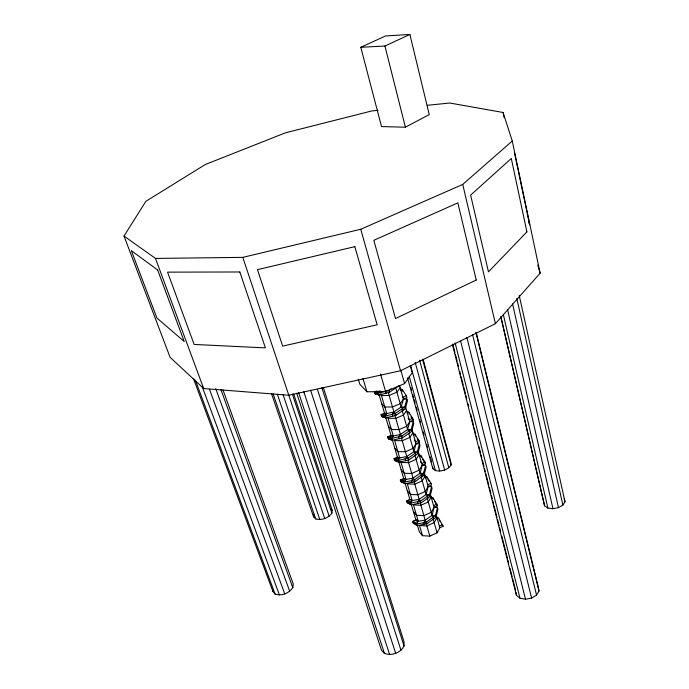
<?xml version="1.0" encoding="UTF-8"?>
<svg xmlns="http://www.w3.org/2000/svg" width="689" height="689" viewBox="0 0 689 689"><rect width="100%" height="100%" fill="white"/><g stroke="black" fill="none" stroke-linecap="round" stroke-linejoin="round"><path stroke-width="1.03" d="M271.552 393.686L313.573 516.845L315.717 518.938C321.608 520.574 328.395 518.162 331.883 513.133L332.167 510.17L293.669 394.005M313.573 516.845L313.814 514.864M193.394 378.416L272.93 591.472L275.1 594.073C281.568 596.355 289.087 593.22 292.799 587.622L293.29 584.057L223.021 390.017M272.93 591.472L273.223 589.689M413.391 511.514L416.5 515.277L423.907 515.639L431.219 512.34L434.061 507.362L437.463 507.509L435.482 515.51L435.973 517.232L427.171 523.614L417.215 525.595L413.081 523.209L412.582 521.521L415.889 520.023L418.249 521.246L425.216 520.135L432.072 515.346L435.482 515.51L426.68 521.892L423.692 522.779L416.716 523.881L412.582 521.521M435.973 517.232L437.946 509.231L437.463 507.509M434.053 518.808L432.072 515.346L434.061 507.362L430.306 494.108M430.065 496.416L429.566 494.659L426.129 494.53L419.196 499.344L412.194 500.55L409.852 499.482L406.51 500.972L407.018 502.703L411.135 504.899L421.168 502.806L428.119 497.983L430.065 496.416L432.081 488.423L431.59 486.675L428.17 486.555L425.259 491.455L417.87 494.754L410.411 494.469L407.311 490.801M431.59 486.675L429.566 494.659L420.66 501.058L410.627 503.151L406.51 500.972M428.119 497.983L427.619 496.226L426.129 494.53L428.17 486.555L424.062 472.051M401.11 469.683L404.202 473.248L411.712 473.464L419.179 470.165L422.159 465.342L425.604 465.428L423.528 473.395L424.036 475.186L415.045 481.594L404.943 483.79L400.843 481.783L400.326 480.026L403.702 478.528L406.019 479.449L413.064 478.14L420.075 473.3L423.528 473.395L414.528 479.802L411.479 480.707L404.417 482.016L400.326 480.026M422.064 476.736L421.556 474.945L420.075 473.3L422.159 465.342L417.965 450.554M394.788 448.151L397.872 451.605L405.433 451.743L412.987 448.453L416.027 443.707L419.498 443.75L417.379 451.708L417.896 453.534L408.792 459.951L398.612 462.267L394.547 460.459L394.013 458.667L397.432 457.169L399.723 457.935L406.811 456.514L413.9 451.648L417.379 451.708L408.267 458.133L398.087 460.45L394.013 458.667M417.896 453.534L420.006 445.576L419.498 443.75M415.889 455.067L415.372 453.241L413.9 451.648L416.027 443.707L411.755 428.618M411.626 431.443L411.092 429.583L407.595 429.557L400.43 434.458L393.298 435.982L391.042 435.388L387.58 436.878L388.122 438.712L392.17 440.305L402.419 437.877L411.626 431.443L413.788 423.511L413.262 421.651L409.774 421.634L406.665 426.302L399.026 429.583L391.404 429.523L388.338 426.181M413.262 421.651L411.092 429.583L401.876 436.016L391.619 438.462L387.58 436.878M409.593 432.968L409.059 431.099L407.595 429.557L409.774 421.634L405.528 406.665M406.906 399.095L404.693 407.01L401.162 407.018L393.919 411.944L386.744 413.589L384.514 413.167L381.017 414.657L381.568 416.526L385.582 417.904L395.908 415.355L405.227 408.904L407.44 400.989L406.906 399.095L403.392 399.12L400.214 403.694L392.48 406.975L384.815 407.001L381.758 403.771M403.168 410.411L402.626 408.508L401.162 407.018L403.392 399.12L399.611 385.762M417.431 525.285L419.351 531.83L422.478 535.697L429.833 536.12L437.059 532.821L439.849 527.774L443.122 526.275L438.686 518.266L436.878 517.163M436.972 517.62L434.148 522.624L426.887 525.931L419.506 525.535L422.478 535.697M420.187 502.755L425.216 520.135L423.692 522.779L424.191 524.501M431.133 497.01L428.248 501.954L420.91 505.252L413.478 504.925L418.249 521.246L416.716 523.881L417.215 525.595M414.072 481.62L419.196 499.344L417.646 501.954L418.154 503.702M423.899 474.575L425.182 475.996L422.236 480.862L414.804 484.16L407.328 483.911L412.194 500.55L410.627 503.151L411.135 504.899M452.329 344.224L516.449 595.33L519.971 598.207L525.526 599.232L531.607 598.095L536.542 595.107L538.979 591.102L538.298 587.174L476.228 332.546M407.836 460.063L413.064 478.14L411.479 480.707L411.996 482.498M399.818 461.079L401.05 462.483L406.019 479.449L404.417 482.016L404.943 483.79M419.11 454.576L416.096 459.365L408.586 462.655L401.05 462.483M427.335 105.305L449.796 103.014L503.065 112.479L512.271 141.004L540.124 273.197L495.408 323.692L400.533 370.768L288.803 395.228L203.686 388.536L170.105 357.324L124.011 236.051L145.87 201.309L205.296 164.525L285.47 132.805L371.716 110.972L378.132 110.318M500.748 316.518L544.586 505.838L547.884 508.06L552.974 508.723L558.469 507.638L562.879 505.089L564.989 501.799L519.222 295.486M401.48 438.075L406.811 456.514L405.192 459.046L405.718 460.863M412.918 432.726L409.843 437.429L402.247 440.719L394.651 440.624L399.723 457.935L398.087 460.45L398.612 462.267M394.728 414.744L400.43 434.458L398.776 436.938L399.31 438.798M386.899 417.009L388.131 418.318L393.298 435.982L391.619 438.462L392.17 440.305M406.596 410.429L403.453 415.054L395.77 418.335L388.131 418.318M388.363 392.747L393.919 411.944L392.222 414.382L385.03 416.018L381.017 414.657M380.896 393.626L386.744 413.589L385.03 416.018L385.582 417.904M296.701 393.238L381.473 650.14L384.41 653.336C391.593 656.186 400.559 652.957 404.03 645.998L404.012 641.717L323.33 387.476M358.297 379.131L359.83 384.229L366.936 391.783L385.607 391.593L404.581 383.609L412.237 372.783L410.248 365.558M400.154 387.692L396.933 392.213L389.164 395.495L381.465 395.564L380.25 394.297M380.052 390.732L378.304 393.118L378.872 395.047L389.276 392.36L398.698 385.909M407.509 377.813L432.856 468.701L435.414 470.57C441.081 471.819 447.936 470.113 451.097 464.946L450.899 462.241L423.158 359.425M124.011 236.051L155.481 258.418L242.795 257.367L360.752 229.265L462.741 184.411L512.271 141.004M378.872 395.047L374.885 393.884L374.316 391.981L378.304 393.118L388.717 390.422L391.163 388.768M413.055 521.547L416.828 519.54M405.39 127.207L429.238 114.607L409.886 34.45L385.582 35.957L360.795 47.291L381.517 126.578L405.39 127.207L384.936 46.034L360.795 47.291M407.01 501.067L409.895 499.654M384.936 46.034L409.886 34.45M439.375 526.086L442.648 524.596M418.249 521.246L414.916 522.753L415.424 524.458M437.059 519.006L438.686 518.266M433.579 505.64L436.895 504.15L432.925 497.871L431.107 496.803M434.061 507.362L437.377 505.872L436.895 504.15M431.271 498.603L432.925 497.871L433.407 499.585M401.635 479.837L403.995 478.777M412.194 500.55L408.827 502.057L409.335 503.797M427.671 484.806L431.021 483.308L431.521 485.065L428.17 486.555M406.019 479.449L402.617 480.956L403.134 482.731M425.38 477.813L427.042 477.081L431.021 483.308M422.159 465.342L425.544 463.852L425.035 462.061L421.651 463.551L420.514 461.785M419.368 456.618L421.057 455.877L425.035 462.061M399.723 457.935L396.278 459.434L396.812 461.242M416.027 443.707L419.446 442.217L418.938 440.392L415.51 441.882L414.373 440.125M413.236 435L414.942 434.268L418.938 440.392M393.298 435.982L389.81 437.481L390.353 439.332M409.774 421.634L413.236 420.144L412.711 418.283L409.249 419.773L408.112 418.034M406.992 412.961L408.715 412.22L412.711 418.283M403.392 399.12L406.898 397.631L406.364 395.736L402.359 389.733L400.524 388.872M386.744 413.589L383.222 415.088L383.773 416.974M400.61 390.465L402.359 389.733L402.893 391.619M402.858 397.217L406.364 395.736M379.165 391.102L376.487 392.23L377.055 394.151M375.204 391.61L376.969 390.861M395.365 458.573L397.777 457.599M390.327 438.411L388.691 439.005L390.405 439.031M388.157 437.179L390.611 436.292M374.945 392.437L375.505 394.332L377.219 393.858M375.505 394.332L378.106 394.315M382.162 416.897L384.746 416.897M395.09 460.683L396.786 460.726M422.314 475.134L424.036 475.186L426.103 467.211L425.604 465.428M407.518 502.789L409.188 502.858M406.88 411.316L408.715 412.22L409.24 414.072M413.116 433.321L414.942 434.268L415.458 436.085M419.231 454.895L421.057 455.877L421.556 457.66M425.225 476.047L427.042 477.081L427.542 478.821M330.711 508.809L332.167 510.17M393.919 411.944L395.365 413.452L395.908 415.355M400.43 434.458L401.876 436.016L402.419 437.877M406.811 456.514L408.267 458.133L408.792 459.951M413.064 478.14L414.528 479.802L415.045 481.594M419.196 499.344L421.168 502.806M425.216 520.135L427.171 523.614M410.954 416.673L413.236 420.144M417.172 438.712L419.446 442.217M422.693 459.434L425.544 463.852M428.11 479.716L429.247 481.499M434.544 501.377L437.377 505.872M439.16 519.945L440.297 521.754M441.994 524.467L443.122 526.275M195.4 380.276L275.1 594.073M155.481 258.418L203.686 388.536M202.144 386.52L279.441 594.995M209.473 389.251L284.798 593.961M215.726 388.674L289.699 591.248M220.962 389.707L292.799 587.622M273.128 393.884L315.717 518.938M277.34 394.194L319.808 519.584M283.067 394.625L324.743 518.584M242.795 257.367L329.17 516.216M292.351 394.056L331.883 513.133M298.552 392.36L384.41 653.336M303.806 391.757L389.629 654.55M310.618 390.267L395.719 653.439M317.431 389.311L400.998 650.295M321.892 387.718L404.03 645.998M528.73 221.763L529.652 224.838L518.559 172.224M362.965 378.485L366.936 391.783M400.843 480.181L401.36 481.938M378.976 394.306L384.514 413.167M385.607 416.897L391.042 435.388M392.411 440.056L397.432 457.169M398.776 461.751L403.702 478.528M405.029 483.023L409.852 499.482M411.428 504.839L415.889 520.023M537.764 265.076L540.124 273.197M380.517 374.041L386.107 393.298M392.773 416.285L392.222 414.382L395.365 413.452L404.693 407.01L405.227 408.904M388.717 390.422L389.276 392.36M426 522.873L429.833 536.12M395.658 387.743L401.162 407.018M401.997 409.938L407.595 429.557M408.698 433.415L413.9 451.648M414.976 455.429L420.075 473.3M421.134 477.012L426.129 494.53M427.171 498.173L432.072 515.346M433.097 518.92L437.059 532.821M436.163 514.769L439.849 527.774M400.809 370.191L404.581 383.609M360.752 229.265L400.533 370.768M409.206 376.272L435.414 470.57M410.833 387.39L411.695 390.491M412.849 394.625L413.71 397.725M414.287 399.801L415.148 402.901M416.302 407.035L417.172 410.136M419.765 419.446L420.626 422.546M423.218 431.857L424.079 434.957M426.68 444.267L427.542 447.368M430.134 456.669L431.572 461.845M410.618 365.575L439.737 471.078M415.183 362.38L444.655 470.062M422.529 359.158L451.097 464.946M419.601 360.192L448.815 467.814M455.128 342.933L519.971 598.207M452.862 344.397L454.99 352.734M455.515 354.818L457.117 361.07M457.642 363.155L458.443 366.281M459.77 371.492L460.571 374.618M461.105 376.702L463.232 385.039M463.766 387.123L465.359 393.376M465.893 395.46L466.686 398.587M468.02 403.797L468.813 406.932M470.673 414.227L473.601 425.69M474.135 427.774L475.729 434.027M476.263 436.111L477.055 439.237M478.915 446.532L480.517 452.785M481.043 454.869L481.844 457.996M482.378 460.08L483.971 466.332M484.505 468.417L485.297 471.543M485.831 473.627L488.759 485.09M489.293 487.175L490.887 493.427M491.421 495.512L492.213 498.638M492.747 500.722L493.548 503.848M494.073 505.933L497.002 517.396M497.536 519.48L499.129 525.733M499.663 527.817L500.455 530.943M501.79 536.154L507.371 558.038M507.905 560.123L508.697 563.249M510.032 568.459L512.16 576.796M512.694 578.881L515.613 590.344M460.605 341.029L525.526 599.232M466.884 337.446L531.607 598.095M472.576 334.621L536.542 595.107M475.875 332.348L538.979 591.102M462.741 184.411L495.408 323.692M564.257 498.647L564.989 501.799M501.058 317.414L544.586 505.838M503.349 314.649L547.884 508.06M507.56 309.516L552.974 508.723M512.59 303.978L558.469 507.638M516.802 298.423L562.879 505.089M503.065 112.479L504.184 117.741M514.339 152.226L518.111 170.123M516.027 592.368L516.449 595.33M432.77 466.884L432.856 468.701M526.904 231.848L488.467 271.845L470.639 195.133L511.298 158.461L526.904 231.848M476.245 280.035L395.503 318.525L373.843 240.306L457.849 202.867L476.245 280.035M354.835 246.653L257.471 269.649L282.654 346.119L377.15 324.803L354.835 246.653M239.824 271.983L167.556 272.138L194.126 344.44L265.403 347.893L239.824 271.983M157.652 270.002L131.349 250.641L156.911 318.025L184.204 341.511L157.652 270.002"/></g></svg>
